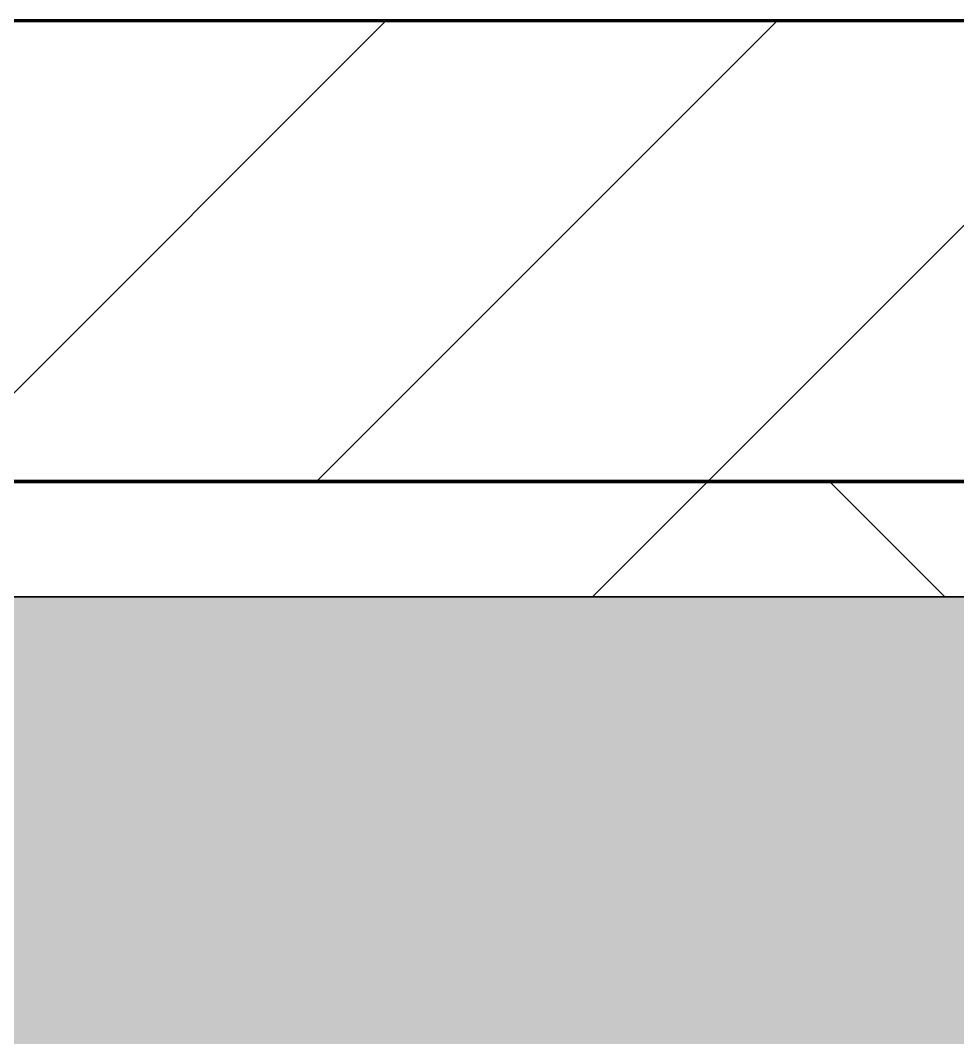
# Model space of a CAD drawing. Header units: millimetres. Extents: x -794334 to -714814, y -17806 to 22403.
# Drawn here: x -772697.1 to -772290.5, y 9702.9 to 10144 of the extents above; entities that cross this region are included whole.
import ezdxf
from ezdxf.xclip import XClip

# ---------------------------------------------------------------- set-up
doc = ezdxf.new("R2010")
doc.units = ezdxf.units.MM
doc.header["$XCLIPFRAME"] = 0
for name, color, linetype, lineweight in [('A-GENM', 1, 'Continuous', 9), ('A-GLAZ-CURT', 2, 'Continuous', 9), ('A-WALL', 5, 'Continuous', 35), ('A-WALL-FNSH', 2, 'Continuous', 35), ('A-WALL-PATT', 1, 'Continuous', 35)]:
    doc.layers.add(name, color=color, linetype=linetype, lineweight=lineweight)
doc.layers.add('A11_ALU.SOLID SHEET', color=2, linetype='Continuous')

# ---------------------------------------------------------------- blocks, each defined once
blk = doc.blocks.new('PPLS-PP19_Custom Tile Pattern - Custom Tile Pattern-V103-4252-01 ENLARGED CONCOURSE LEVEL - REFLECTED CEILING PLAN - SHEET 3')
at = {"layer": 'A-GLAZ-CURT'}
for p, q in [((-300, 0), (300, 0)), ((300, 0), (-300, 0)), ((195.99, 0), (213.31, 0)), ((213.31, 0), (195.99, 0)), ((230.06, 0), (300, 0)), ((-300, -50), (300, -50)), ((300, -50), (-300, -50))]:
    blk.add_line(p, q, dxfattribs=at)
for points, knots in [([(-115.82, 0), (-114.96, 0), (-110.41, 0), (-96.78, 0), (-71.33, 0), (-42.53, 0), (-12.78, 0), (4.23, 0), (9.64, 0), (10.14, 0), (10.18, 0)], [-5724.064692, -5724.064692, -5724.064692, -5724.064692, -5430.283136, -5103.229623, -4799.173296, -4065.652676, -3589.737505, -3285.047089, -3066.359526, -3044.715262, -3044.715262, -3044.715262, -3044.715262]), ([(31.18, 0), (25.97, 0), (11.99, 0), (-16.92, 0), (-41.75, 0), (-55.66, 0), (-57.48, 0)], [-4496.803627, -4496.803627, -4496.803627, -4496.803627, -4222.080604, -3745.412743, -2981.410125, -2854.525041, -2854.525041, -2854.525041, -2854.525041]), ([(9.32, 0), (9.08, 0), (7.65, 0), (2.57, 0), (-12.23, 0), (-25.64, 0), (-39.92, 0), (-51.45, 0), (-57.39, 0)], [-2922.926651, -2922.926651, -2922.926651, -2922.926651, -2882.788014, -2720.818881, -2518.50168, -2125.455881, -1792.521578, -1472.86984, -1472.86984, -1472.86984, -1472.86984]), ([(-57.38, 0), (-55.79, 0), (-53.07, 0), (-48.53, 0), (-30.79, 0), (-18.03, 0), (2.5, 0), (8.65, 0), (9.48, 0)], [-3852.210836, -3852.210836, -3852.210836, -3852.210836, -3689.699207, -3546.54457, -3315.260113, -2864.387349, -2439.246196, -2366.412601, -2366.412601, -2366.412601, -2366.412601]), ([(76.63, 0), (74.8, 0), (67.65, 0), (53.52, 0), (37, 0), (24.07, 0), (12.82, 0), (-2.9, 0), (-20.62, 0), (-32.81, 0), (-44.85, 0), (-51.43, 0), (-51.79, 0)], [-3095.572228, -3095.572228, -3095.572228, -3095.572228, -2950.589685, -2634.532728, -2313.748533, -2106.613311, -1925.670641, -1617.263037, -1290.787923, -1039.307308, -819.71621, -644.910881, -644.910881, -644.910881, -644.910881]), ([(-36.78, 0), (-32.43, 0), (-19.22, 0), (8.83, 0), (43.36, 0), (68.12, 0), (77.28, 0), (78.43, 0)], [-6191.144455, -6191.144455, -6191.144455, -6191.144455, -5862.463379, -5340.621928, -4573.028122, -4094.177415, -4018.721605, -4018.721605, -4018.721605, -4018.721605]), ([(30.82, 0), (29.27, 0), (20.14, 0), (3.54, 0), (-16.58, 0), (-34.76, 0), (-36.04, 0)], [-10462.034656, -10462.034656, -10462.034656, -10462.034656, -10363.088938, -9884.23066, -9424.652049, -9182.880979, -9182.880979, -9182.880979, -9182.880979]), ([(9.89, 0), (6.93, 0), (-2.75, 0), (-17.84, 0), (-30.57, 0), (-31.82, 0), (-32, 0)], [-3485.427997, -3485.427997, -3485.427997, -3485.427997, -3333.063701, -2994.501669, -2698.150104, -2614.070998, -2614.070998, -2614.070998, -2614.070998]), ([(-30.52, 0), (-27.11, 0), (-17.83, 0), (5.99, 0), (22.06, 0), (37.44, 0), (45.92, 0), (57.76, 0), (64.47, 0), (72.74, 0), (75.22, 0), (76.03, 0), (76.21, 0)], [-2323.618664, -2323.618664, -2323.618664, -2323.618664, -2142.497158, -1716.209403, -1206.526904, -1089.329421, -901.315459, -753.071572, -495.328968, -421.953223, -334.951786, -290.452333, -290.452333, -290.452333, -290.452333]), ([(8.33, 0), (8.19, 0), (7.18, 0), (0.32, 0), (-13.89, 0), (-24.92, 0), (-29.03, 0)], [-3574.286521, -3574.286521, -3574.286521, -3574.286521, -3526.962355, -3285.499107, -2903.012179, -2680.714891, -2680.714891, -2680.714891, -2680.714891]), ([(-28.57, 0), (-26.93, 0), (-20.29, 0), (-11.45, 0), (0.65, 0), (7.8, 0), (10.05, 0)], [-5361.429781, -5361.429781, -5361.429781, -5361.429781, -5261.36855, -5050.479954, -4785.90057, -4666.429624, -4666.429624, -4666.429624, -4666.429624]), ([(-15.19, 0), (-13.07, 0), (7.48, 0), (42.82, 0), (88.72, 0), (120.63, 0), (138.28, 0), (138.53, 0)], [-461.142613, -461.142613, -461.142613, -461.142613, -429.606584, -390.253598, -346.313304, -291.370682, -290.5735, -290.5735, -290.5735, -290.5735]), ([(-2.63, 0), (-2.47, 0), (-1.22, 0), (3.81, 0), (9.06, 0), (10.05, 0)], [-226.825321, -226.825321, -226.825321, -226.825321, -220.269177, -206.416616, -203.360633, -203.360633, -203.360633, -203.360633]), ([(10.43, 0), (6.13, 0), (1.82, 0), (-1.67, 0), (-2.25, 0)], [-272.278451, -272.278451, -272.278451, -272.278451, -246.234814, -234.646884, -234.646884, -234.646884, -234.646884]), ([(10.46, 0), (11.99, 0), (17.19, 0), (22.54, 0), (24.49, 0)], [-202.93417, -202.93417, -202.93417, -202.93417, -198.214427, -187.717507, -187.717507, -187.717507, -187.717507]), ([(10.47, 0), (11.65, 0), (15.71, 0), (21.24, 0), (24.62, 0), (24.72, 0), (24.72, 0)], [-4658.98941, -4658.98941, -4658.98941, -4658.98941, -4596.498881, -4445.288762, -4384.376941, -4376.041937, -4376.041937, -4376.041937, -4376.041937]), ([(70.61, 0), (66.16, 0), (55.8, 0), (39.61, 0), (27.18, 0), (15.75, 0), (10.48, 0)], [-4647.237329, -4647.237329, -4647.237329, -4647.237329, -4326.416877, -4098.545751, -3766.694881, -3495.594102, -3495.594102, -3495.594102, -3495.594102]), ([(10.55, 0), (13.23, 0), (16.36, 0), (22.91, 0), (31, 0), (39.04, 0), (51.19, 0), (58.74, 0), (61.34, 0), (61.45, 0)], [-2334.085915, -2334.085915, -2334.085915, -2334.085915, -2084.094819, -1956.422387, -1818.904206, -1645.594513, -1443.202566, -1228.752106, -1120.932285, -1120.932285, -1120.932285, -1120.932285]), ([(103.09, 0), (101.08, 0), (86.31, 0), (63.34, 0), (35.84, 0), (19.82, 0), (13.23, 0), (11.17, 0)], [-375.435014, -375.435014, -375.435014, -375.435014, -369.147452, -330.153101, -307.516438, -285.83788, -273.754698, -273.754698, -273.754698, -273.754698]), ([(24.69, 0), (24.54, 0), (20.99, 0), (16.4, 0), (12.55, 0), (11.19, 0)], [-4368.572414, -4368.572414, -4368.572414, -4368.572414, -4306.476363, -4080.000647, -3872.143731, -3872.143731, -3872.143731, -3872.143731]), ([(18.16, 0), (19.15, 0), (24.25, 0), (25.66, 0), (26.12, 0)], [-5700.113719, -5700.113719, -5700.113719, -5700.113719, -5554.232259, -5302.431367, -5302.431367, -5302.431367, -5302.431367]), ([(78.37, 0), (76.84, 0), (72.22, 0), (62.26, 0), (51.85, 0), (43.81, 0), (29.53, 0), (20.67, 0), (18.85, 0), (18.16, 0)], [-7030.050521, -7030.050521, -7030.050521, -7030.050521, -6924.452779, -6738.82075, -6548.303034, -6314.283804, -6135.05769, -5972.647715, -5832.674503, -5832.674503, -5832.674503, -5832.674503]), ([(27.44, 0), (27.9, 0), (29.54, 0), (38.07, 0), (53.39, 0), (69.96, 0), (76.99, 0), (78.37, 0)], [-5037.309798, -5037.309798, -5037.309798, -5037.309798, -4887.603822, -4705.298446, -4353.683244, -3960.84581, -3847.351225, -3847.351225, -3847.351225, -3847.351225]), ([(27.89, 0), (29.09, 0), (33.4, 0), (48.37, 0), (64.04, 0), (74.64, 0), (78.1, 0)], [-147.777612, -147.777612, -147.777612, -147.777612, -135.792042, -118.513713, -97.899267, -87.867769, -87.867769, -87.867769, -87.867769]), ([(53.18, 0), (53.06, 0), (52.22, 0), (44.99, 0), (36.46, 0), (30.82, 0)], [-622.740158, -622.740158, -622.740158, -622.740158, -566.066452, -360.610861, 0, 0, 0, 0]), ([(136.44, 0), (121.66, 0), (86.93, 0), (51.16, 0), (31.18, 0)], [-106.750556, -106.750556, -106.750556, -106.750556, -59.610984, 0, 0, 0, 0]), ([(146.23, 0), (144.6, 0), (133.82, 0), (109.77, 0), (76.86, 0), (57.82, 0), (46.51, 0), (41.18, 0), (36.02, 0), (35.54, 0), (35.54, 0)], [-469.412816, -469.412816, -469.412816, -469.412816, -458.593899, -401.860199, -357.622665, -341.267687, -334.000314, -326.15566, -319.318397, -317.489778, -317.489778, -317.489778, -317.489778]), ([(36.29, 0), (37.77, 0), (48.82, 0), (64.79, 0), (95.91, 0), (124.45, 0), (132.42, 0), (134.6, 0)], [-314.598523, -314.598523, -314.598523, -314.598523, -305.899624, -287.17622, -249.500363, -194.761443, -152.241002, -152.241002, -152.241002, -152.241002]), ([(61.47, 0), (61.47, 0), (61.21, 0), (54.61, 0), (53.71, 0), (53.56, 0)], [-1113.311073, -1113.311073, -1113.311073, -1113.311073, -1096.402191, -891.204116, -747.28819, -747.28819, -747.28819, -747.28819]), ([(76.22, 0), (75.58, 0), (73.64, 0), (71.05, 0), (70.61, 0)], [-193.634889, -193.634889, -193.634889, -193.634889, -31.537676, 0, 0, 0, 0]), ([(78.36, 0), (86.58, 0), (103.19, 0), (116.36, 0), (128.63, 0), (128.95, 0)], [-87.617026, -87.617026, -87.617026, -87.617026, -63.759246, -39.050993, -35.895543, -35.895543, -35.895543, -35.895543]), ([(78.48, 0), (79.51, 0), (84.95, 0), (86.01, 0), (92.51, 0), (94.33, 0)], [-3844.262741, -3844.262741, -3844.262741, -3844.262741, -3759.045785, -3336.541051, -2783.776468, -2783.776468, -2783.776468, -2783.776468]), ([(114.39, 0), (114.2, 0), (112.08, 0), (105.42, 0), (92.38, 0), (86.52, 0), (79.99, 0), (78.52, 0)], [-8148.58938, -8148.58938, -8148.58938, -8148.58938, -8105.191388, -7723.759874, -7531.75727, -7135.649961, -7033.519254, -7033.519254, -7033.519254, -7033.519254]), ([(94.4, 0), (94.4, 0), (94.64, 0), (99.11, 0), (108.97, 0), (120.79, 0), (139.94, 0), (163.31, 0), (185.23, 0), (193.62, 0), (194.69, 0), (194.79, 0)], [-2348.345796, -2348.345796, -2348.345796, -2348.345796, -2310.419338, -2233.599744, -2052.234781, -1843.028543, -1530.39897, -1095.004608, -529.74427, -295.064701, -265.121568, -265.121568, -265.121568, -265.121568]), ([(129.02, 0), (129.02, 0), (124.41, 0), (122.35, 0), (114.96, 0), (108.04, 0), (103.09, 0)], [-35.386604, -35.386604, -35.386604, -35.386604, -31.430235, -22.807238, -15.488593, 0, 0, 0, 0]), ([(146.23, 0), (144.78, 0), (140.7, 0), (134.04, 0), (126.24, 0), (118.6, 0), (114.23, 0), (111.98, 0), (105.66, 0), (105.23, 0), (105.23, 0)], [-9949.856506, -9949.856506, -9949.856506, -9949.856506, -9847.788484, -9677.714971, -9567.007022, -9453.21225, -9220.200448, -9012.77275, -8966.157302, -8929.495943, -8929.495943, -8929.495943, -8929.495943]), ([(105.26, 0), (105.52, 0), (111.01, 0), (112.65, 0), (113.59, 0)], [-8920.561005, -8920.561005, -8920.561005, -8920.561005, -8814.835624, -8577.462505, -8577.462505, -8577.462505, -8577.462505]), ([(128.58, 0), (128.8, 0), (130.16, 0), (136.64, 0), (142.52, 0), (145.25, 0)], [-633.326174, -633.326174, -633.326174, -633.326174, -627.736123, -618.981161, -611.078298, -611.078298, -611.078298, -611.078298]), ([(137.1, 0), (136, 0), (133.64, 0), (129.87, 0), (129.11, 0)], [-670.405967, -670.405967, -670.405967, -670.405967, -651.020627, -640.742133, -640.742133, -640.742133, -640.742133]), ([(157.9, 0), (156.77, 0), (152.84, 0), (148.34, 0), (146.23, 0)], [-10292.955006, -10292.955006, -10292.955006, -10292.955006, -10098.273015, -9949.984666, -9949.984666, -9949.984666, -9949.984666]), ([(146.28, 0), (149.02, 0), (154.7, 0), (161.24, 0), (162.19, 0), (162.75, 0)], [-610.082725, -610.082725, -610.082725, -610.082725, -602.094757, -592.980799, -581.414464, -581.414464, -581.414464, -581.414464]), ([(168.37, 0), (167.68, 0), (163.14, 0), (155.54, 0), (146.31, 0)], [-543.375029, -543.375029, -543.375029, -543.375029, -530.793311, -469.576156, -469.576156, -469.576156, -469.576156]), ([(193.8, 0), (193.33, 0), (190.11, 0), (183.13, 0), (171, 0), (161.95, 0), (161.28, 0), (158.35, 0), (157.85, 0), (157.77, 0)], [-11665.349007, -11665.349007, -11665.349007, -11665.349007, -11565.880756, -11105.624034, -10839.086983, -10768.332124, -10666.779182, -10580.760289, -10550.278881, -10550.278881, -10550.278881, -10550.278881]), ([(300, 0), (286.53, 0), (254.22, 0), (207.11, 0), (177.41, 0), (159.34, 0), (158.33, 0), (158.3, 0)], [-285.253232, -285.253232, -285.253232, -285.253232, -244.693688, -187.987675, -143.776725, -129.632772, -123.352749, -123.352749, -123.352749, -123.352749]), ([(159.07, 0), (159.13, 0), (160.84, 0), (165.21, 0), (174.15, 0), (185.98, 0), (208.82, 0), (219.42, 0), (230.06, 0)], [-115.643202, -115.643202, -115.643202, -115.643202, -114.681583, -87.660824, -65.295536, -41.623857, -24.459831, 0, 0, 0, 0]), ([(162.75, 0), (165.4, 0), (170.91, 0), (172.61, 0), (172.61, 0)], [-111.264224, -111.264224, -111.264224, -111.264224, -56.742688, -19.085662, -19.085662, -19.085662, -19.085662]), ([(247.1, 0), (246.76, 0), (245.04, 0), (238.34, 0), (226.56, 0), (221.1, 0), (200.27, 0), (182.99, 0), (174.27, 0), (169.67, 0), (168.99, 0)], [-9649.085549, -9649.085549, -9649.085549, -9649.085549, -9581.591397, -9406.094246, -9221.510254, -9016.44624, -8717.832359, -8253.978395, -8152.463617, -8069.855175, -8069.855175, -8069.855175, -8069.855175]), ([(215.22, 0), (214.62, 0), (210.55, 0), (203.98, 0), (187.54, 0), (175.3, 0), (169.49, 0)], [-203.825446, -203.825446, -203.825446, -203.825446, -198.527383, -184.406837, -162.427601, -142.916156, -142.916156, -142.916156, -142.916156]), ([(171.51, 0), (176.48, 0), (193.23, 0), (201.73, 0), (208.81, 0), (213.9, 0), (241.96, 0), (266.73, 0), (281.71, 0), (291.71, 0), (296.52, 0), (297.86, 0), (298.09, 0)], [-7971.819559, -7971.819559, -7971.819559, -7971.819559, -7784.112253, -7606.717214, -7289.299508, -7042.621073, -6582.165592, -6068.460911, -5766.029927, -5566.724884, -5280.360606, -5199.253518, -5199.253518, -5199.253518, -5199.253518]), ([(172.07, 0), (177.66, 0), (187.87, 0), (201.08, 0), (207.47, 0), (213.96, 0), (215.11, 0)], [-255.364076, -255.364076, -255.364076, -255.364076, -237.955587, -223.92608, -215.862851, -208.75215, -208.75215, -208.75215, -208.75215]), ([(300, 0), (288.22, 0), (262, 0), (230.43, 0), (219.94, 0), (219.02, 0)], [-12528.858583, -12528.858583, -12528.858583, -12528.858583, -11905.454923, -11162.864862, -10856.732305, -10856.732305, -10856.732305, -10856.732305]), ([(219.9, 0), (220.86, 0), (227.84, 0), (242.06, 0), (246.54, 0), (246.96, 0)], [-10670.940496, -10670.940496, -10670.940496, -10670.940496, -10511.382485, -9925.173265, -9834.877357, -9834.877357, -9834.877357, -9834.877357]), ([(284.76, 0), (284.76, 0), (285.09, 0), (287.47, 0), (293.59, 0), (297.76, 0), (300, 0)], [-4110.630118, -4110.630118, -4110.630118, -4110.630118, -4053.389046, -3959.664717, -3862.421465, -3746.95702, -3746.95702, -3746.95702, -3746.95702]), ([(297.38, 0), (295.84, 0), (291.62, 0), (285.38, 0), (284.87, 0)], [-4803.172655, -4803.172655, -4803.172655, -4803.172655, -4358.271401, -4143.037883, -4143.037883, -4143.037883, -4143.037883])]:
    blk.add_open_spline(points, degree=3, knots=knots, dxfattribs=at)
for points in [[(24.49, 0), (25.23, 0), (25.72, 0), (26.04, 0)], [(80.35, 0), (79.57, 0), (78.27, 0), (76.63, 0)], [(79.34, 0), (81.22, 0), (82.78, 0), (83.66, 0)], [(84.06, 0), (83.48, 0), (82.41, 0), (81.72, 0)], [(168.74, 0), (168.74, 0), (169.81, 0), (171.51, 0)], [(195.11, 0), (194.91, 0), (194.44, 0), (193.8, 0)]]:
    blk.add_open_spline(points, degree=3, dxfattribs=at)
blk = doc.blocks.new('PPLS-PP19_Custom Tile Pattern - Custom Tile Pattern-V104-4252-01 ENLARGED CONCOURSE LEVEL - REFLECTED CEILING PLAN - SHEET 3')
at = {"layer": 'A-GLAZ-CURT'}
for p, q in [((-300, 0), (300, 0)), ((300, 0), (-300, 0)), ((-293.07, 0), (-275.75, 0)), ((-275.75, 0), (-293.07, 0)), ((-222.32, 0), (-205, 0)), ((-205, 0), (-222.32, 0)), ((-300, -50), (300, -50)), ((300, -50), (-300, -50))]:
    blk.add_line(p, q, dxfattribs=at)
at = {"layer": 'A-GLAZ-CURT', "flags": 128}
for points in [[(-300, 0), (-291.56, 0), (-283.3, 0), (-275.2, 0), (-267.26, 0), (-259.45, 0), (-251.77, 0), (-244.2, 0), (-236.74, 0), (-229.36, 0), (-222.06, 0), (-214.83, 0), (-207.71, 0), (-200.76, 0), (-194.02, 0), (-187.54, 0), (-182.24, 0)], [(-184.81, 0), (-190.44, 0), (-196.37, 0), (-202.58, 0), (-209.04, 0), (-215.73, 0), (-222.63, 0), (-229.72, 0), (-236.97, 0), (-244.39, 0), (-251.96, 0), (-259.67, 0), (-267.51, 0), (-275.48, 0), (-283.55, 0), (-291.73, 0), (-300, 0)]]:
    blk.add_lwpolyline(points, dxfattribs=at)
at = {"layer": 'A-GLAZ-CURT'}
for points, knots in [([(-300, 0), (-284.65, 0), (-239.92, 0), (-204.26, 0), (-183.21, 0)], [-5323.127839, -5323.127839, -5323.127839, -5323.127839, -4502.809032, -2883.360913, -2883.360913, -2883.360913, -2883.360913]), ([(-182.87, 0), (-192.84, 0), (-223.34, 0), (-262.56, 0), (-294.48, 0), (-300, 0)], [-15861.324362, -15861.324362, -15861.324362, -15861.324362, -15131.813646, -13729.592194, -13439.944408, -13439.944408, -13439.944408, -13439.944408]), ([(-137.88, 0), (-140.56, 0), (-147.66, 0), (-147.69, 0), (-158.72, 0), (-174.02, 0), (-185.59, 0), (-209.77, 0), (-232.01, 0), (-255.22, 0), (-262.59, 0), (-264.9, 0), (-265.4, 0)], [-3187.727384, -3187.727384, -3187.727384, -3187.727384, -2919.378265, -2477.344047, -2237.412286, -2029.680487, -1755.085331, -1400.429864, -858.079193, -543.655514, -208.940337, 0, 0, 0, 0]), ([(-258.6, 0), (-257.91, 0), (-254.26, 0), (-241.25, 0), (-225.99, 0), (-213.1, 0), (-200.2, 0), (-190.45, 0), (-183.66, 0), (-182.27, 0)], [-5722.54675, -5722.54675, -5722.54675, -5722.54675, -5657.471696, -5413.335975, -5017.494783, -4832.723979, -4666.091899, -4349.945572, -4269.691414, -4269.691414, -4269.691414, -4269.691414]), ([(-182.26, 0), (-187.28, 0), (-200.8, 0), (-216.65, 0), (-231.26, 0), (-233.46, 0), (-234, 0)], [-1691.609577, -1691.609577, -1691.609577, -1691.609577, -1422.553702, -978.033455, -846.069444, -682.911962, -682.911962, -682.911962, -682.911962]), ([(-233.49, 0), (-233.44, 0), (-232.38, 0), (-230.74, 0), (-225.3, 0), (-223.63, 0)], [-455.274641, -455.274641, -455.274641, -455.274641, -440.605512, -119.536984, 0, 0, 0, 0]), ([(-223.63, 0), (-219.39, 0), (-206.17, 0), (-188.58, 0), (-169.02, 0), (-152.12, 0), (-136.84, 0), (-127.33, 0), (-124.19, 0), (-123.43, 0), (-123.28, 0)], [-5463.295695, -5463.295695, -5463.295695, -5463.295695, -5161.076232, -4739.070012, -4465.409639, -4149.119819, -3839.893365, -3647.167523, -3488.92562, -3439.852845, -3439.852845, -3439.852845, -3439.852845])]:
    blk.add_open_spline(points, degree=3, knots=knots, dxfattribs=at)
blk = doc.blocks.new('Curved Concourse Ceiling5 - Curved Concourse Ceiling-12515229-4252-01 ENLARGED CONCOURSE LEVEL - REFLECTED CEILING PLAN - SHEET 3')
at = {"layer": 'A-GENM'}
h = blk.add_hatch(color=256, dxfattribs=at)
h.paths.add_polyline_path([(-768763.28, 4129.03), (-768657.49, 4129.04), (-768657.5, 9894.02), (-777707.49, 9894.02), (-777707.42, 4129.03), (-769849.31, 4129.03)])
h.paths.add_polyline_path([(-768857.49, 4329.03), (-777507.49, 4329.03), (-777507.49, 9694.03), (-768857.49, 9694.03), (-768857.49, 4419.87)])
blk.add_line((-768657.49, 9894.03), (-777707.49, 9894.03), dxfattribs=at)
blk.add_line((-768657.49, 9894.03), (-777707.49, 9894.03), dxfattribs=at)
blk = doc.blocks.new('*U1029')
at = {"layer": 'A-GENM'}
blk.add_blockref('Curved Concourse Ceiling5 - Curved Concourse Ceiling-12515229-4252-01 ENLARGED CONCOURSE LEVEL - REFLECTED CEILING PLAN - SHEET 3', (778882.37, -3579.02), dxfattribs=at)
at = {"layer": 'A-GLAZ-CURT', "rotation": 180}
for name, p in [('PPLS-PP19_Custom Tile Pattern - Custom Tile Pattern-V104-4252-01 ENLARGED CONCOURSE LEVEL - REFLECTED CEILING PLAN - SHEET 3', (6000, 6315)), ('PPLS-PP19_Custom Tile Pattern - Custom Tile Pattern-V103-4252-01 ENLARGED CONCOURSE LEVEL - REFLECTED CEILING PLAN - SHEET 3', (6600, 6315))]:
    blk.add_blockref(name, p, dxfattribs=at)
blk = doc.blocks.new('*U1230')
blk.add_lwpolyline([(0, 0), (9050, 0), (9050, 5765), (0, 5765)], close=True)
blk = doc.blocks.new('*U1630')
for points in [[(-4139.52, 6315), (-75674.95, 6315), (-75674.95, 550), (-4139.52, 550)], [(-33025.12, 550), (-23975.12, 550), (-23975.12, 6315), (-33025.12, 6315)]]:
    blk.add_lwpolyline(points, close=True)
blk.add_blockref('*U1230', (-33025.12, 550))

msp = doc.modelspace()

# ---------------------------------------------------------------- block references
at = {"layer": 'A11_ALU.SOLID SHEET'}
ref = msp.add_blockref('*U1630', (-744681.24, 3579.02), dxfattribs=at)
XClip(ref).set_block_clipping_path([(-45802.4668593339, -9620.0029952967), (23702.8690583039, 10334.9999958097)])

# ---------------------------------------------------------------- next in the draw order: hatches: boundary and pattern name
at = {"layer": 'A-WALL-PATT', "lineweight": 9}
h = msp.add_hatch(dxfattribs=at)
h.set_pattern_fill('FP_2', color=256, style=0, pattern_type=2)
h.set_pattern_definition([(45, (0, 0), (-84.852814, 84.852814), [])])
h.paths.add_polyline_path([(-745742.17, 9944.02), (-745742.17, 10144.02), (-783082.17, 10144.02), (-783082.17, 9944.02), (-747042.87, 9944.02)])
h = msp.add_hatch(dxfattribs=at)
h.set_pattern_fill('FP_5', color=256, style=0, pattern_type=2)
h.set_pattern_definition([(45, (0, 0), (-212.13203, 212.13203), []), (135, (0, 0), (-212.13203, -212.13203), [])])
h.paths.add_polyline_path([(-748821.9, 9894.02), (-748821.9, 9944.02), (-783057.37, 9944.02), (-783057.37, 9894.02), (-749214.91, 9894.02)])

# ---------------------------------------------------------------- next in the draw order: linework, layer by layer
at = {"layer": 'A-WALL', "color": 7, "lineweight": 70}
for p, q in [((-783082.17, 10144.02), (-745742.17, 10144.02)), ((-783057.37, 9944.02), (-748821.9, 9944.02)), ((-748821.9, 9944.02), (-783057.37, 9944.02))]:
    msp.add_line(p, q, dxfattribs=at)
at = {"layer": 'A-WALL-FNSH', "color": 250}
msp.add_line((-748821.9, 9894.02), (-783057.37, 9894.02), dxfattribs=at)

# ---------------------------------------------------------------- next in the draw order: block references
msp.add_blockref('*U1029', (-778882.37, 3579.02))

doc.saveas('drawing.dxf')
